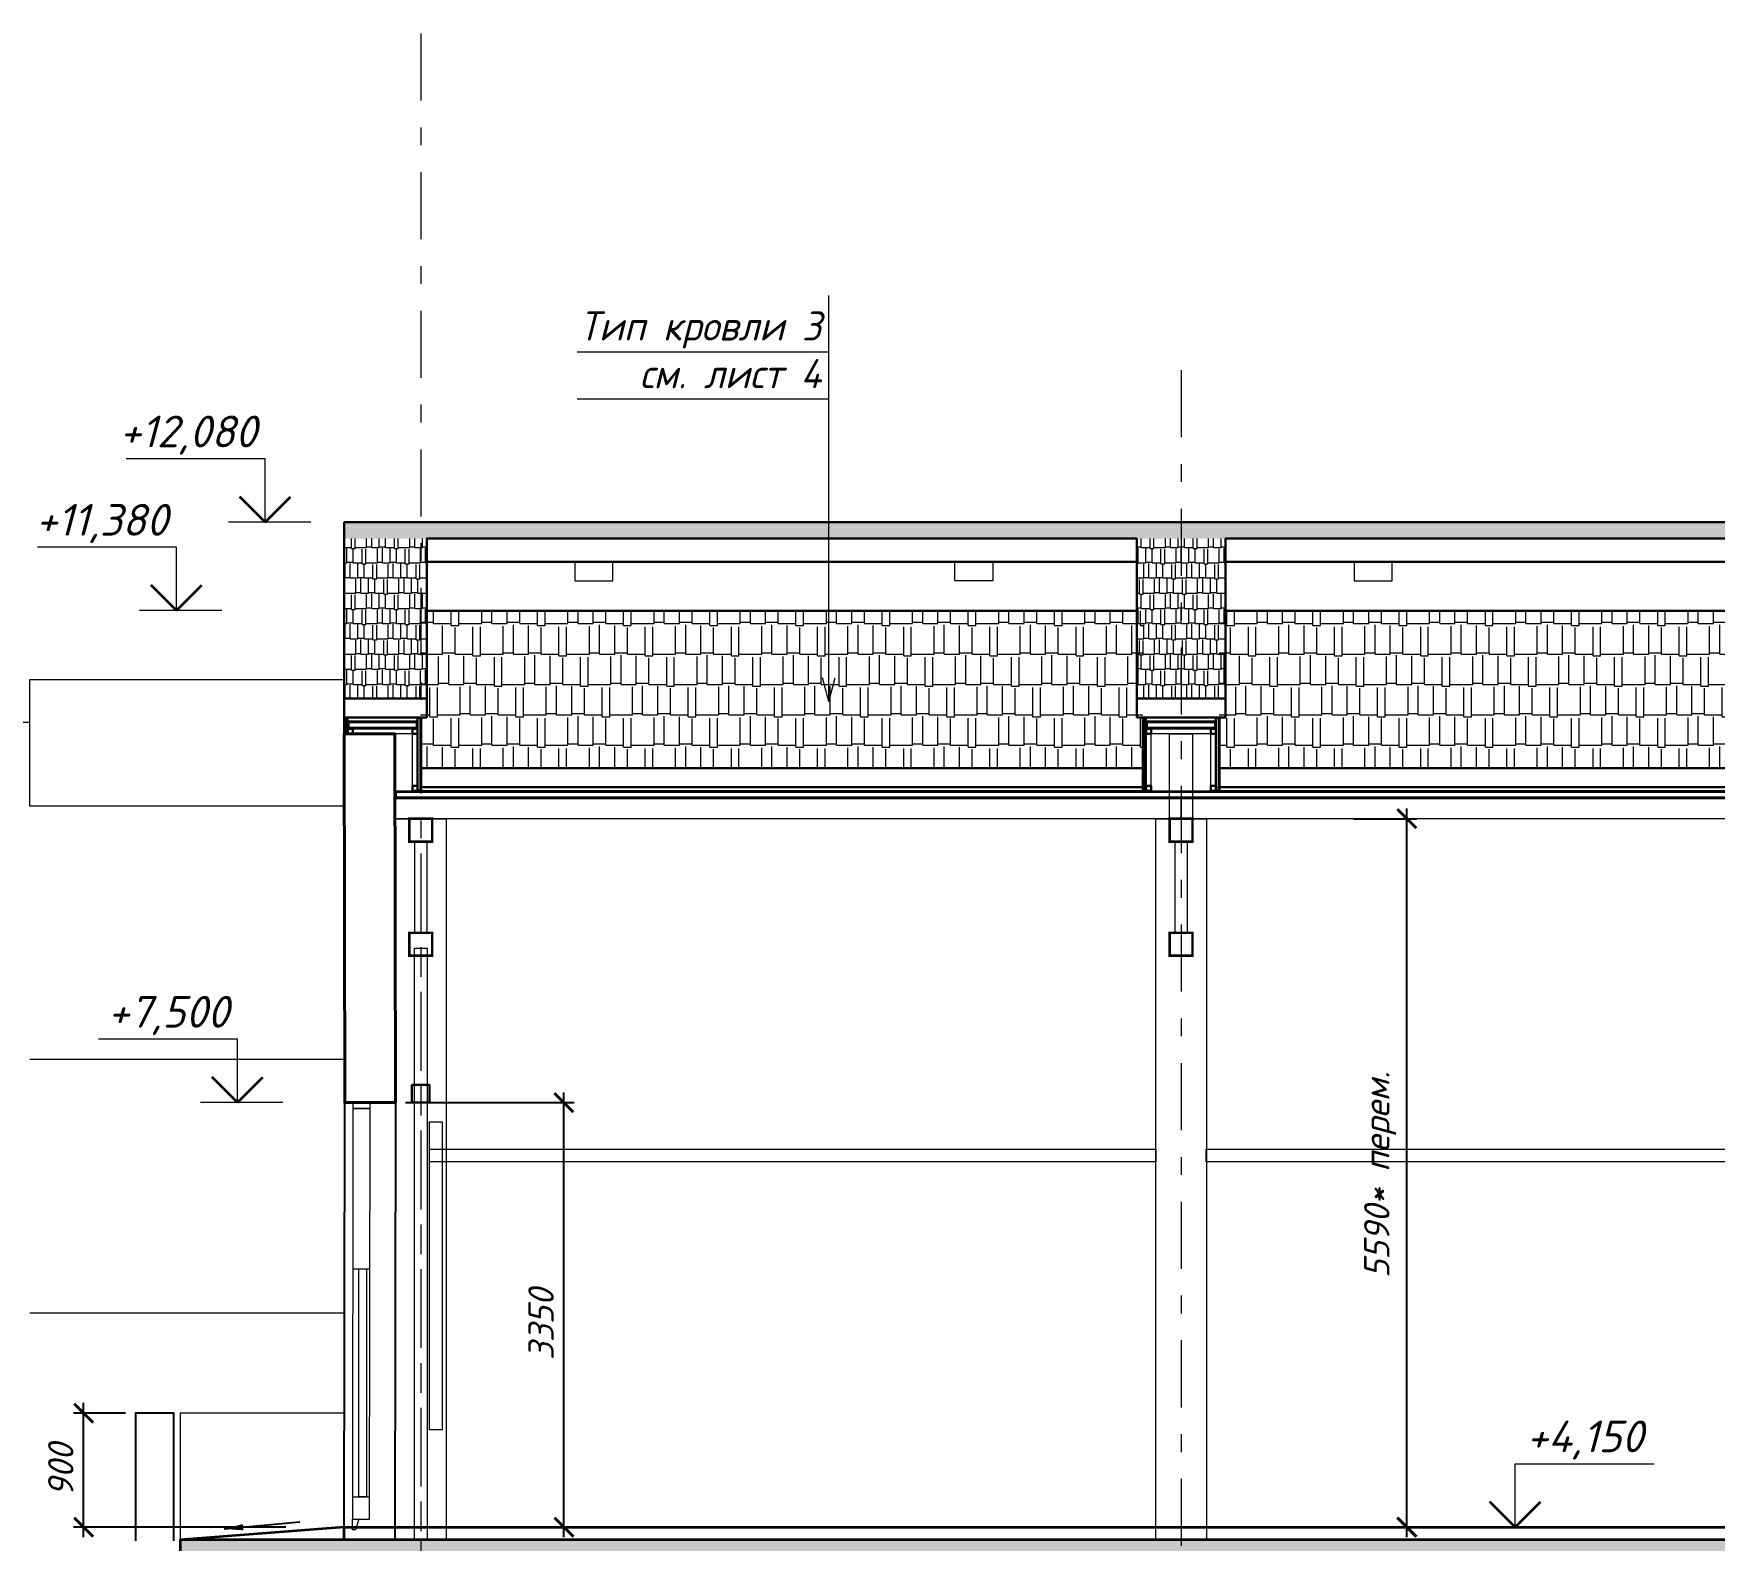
# Model space of a CAD drawing. Header units: millimetres. Extents: x -6419137 to 687965, y -598396 to 179722.
# Drawn here: x 413887 to 427150, y 87543 to 99432 of the extents above; entities that cross this region are included whole.
import ezdxf
from ezdxf.enums import TextEntityAlignment as Align

# ---------------------------------------------------------------- set-up
doc = ezdxf.new("R2010")
doc.units = ezdxf.units.MM
doc.header["$MEASUREMENT"] = 0
doc.linetypes.add('Штрихштриховая', pattern=[10936.110735, 5291.666508, -2116.666555, 1411.111116, -2116.666555])
for name, color, linetype, lineweight in [('k_ Металл', 5, 'Continuous', 40), ('колонны_Ном._пера__94', 252, 'Continuous', 5), ('оси_Ном._пера__96', 7, 'Continuous', 5), ('оси_Ном._пера__97', 7, 'Continuous', 20), ('перекрытие_Ном._пера__94', 252, 'Continuous', 13), ('перекрытие_Ном._пера__98', 7, 'Continuous', 35), ('подп стены Инжзащита_Ном._пера__94', 252, 'Continuous', 13), ('стены наруж_Ном._пера__1', 7, 'Continuous', 25), ('стены наруж_Ном._пера__99', 7, 'Continuous', 40), ('текст_Ном._пера__1', 7, 'Continuous', 25), ('текст_Ном._пера__96', 7, 'Continuous', 5), ('чертеж_Ном._пера__91', 250, 'Continuous', 5), ('чертеж_Ном._пера__96', 7, 'Continuous', 13), ('чертеж_Ном._пера__98', 7, 'Continuous', 35), ('штриховка_Ном._пера__95', 251, 'Continuous', 5)]:
    doc.layers.add(name, color=color, linetype=linetype, lineweight=lineweight)
doc.layers.add('Конструкции', color=7, linetype='Continuous', lineweight=5, true_color=0x0000e6)
for name, color, linetype in [('крыша', 7, 'Continuous'), ('оси', 7, 'Continuous'), ('размеры внутр', 7, 'Continuous'), ('текст', 7, 'Continuous'), ('чертеж', 7, 'Continuous')]:
    doc.layers.add(name, color=color, linetype=linetype)
doc.styles.get("Standard").update_dxf_attribs({"font": 'isocpeui.ttf'})
doc.styles.add('СГЕНЕРИР_СТИЛЬ_1', font='gost_2_304-81_type.ttf')
doc.dimstyles.new('STEP', dxfattribs={"dimtxt": 200, "dimasz": 150, "dimexe": 80, "dimexo": 80, "dimgap": 80, "dimtad": 1, "dimdec": 0, "dimzin": 0, "dimdsep": 46, "dimtxsty": 'Standard', "dimblk": 'ARCHTICK', "dimcen": 150, "dimdle": 80, "dimadec": 0, "dimazin": 0, "dimtfac": 1, "dimtdec": 0, "dimtofl": 0, "dimtmove": 1, "dimatfit": 3, "dimfxl": 1, "dimtolj": 1, "dimtzin": 0, "dimarcsym": 0})
pattern_1 = [(0, (462212.25, 83496.58), (510, 240), [120, -100, 140, -60, 180, -80]), (0, (462332.25, 83506.58), (510, 240), [100, -380, 80, -120]), (0, (462572.25, 83481.58), (510, 240), [60, -620]), (90, (462212.25, 83496.58), (-170, 240), [230, -730]), (90, (462332.25, 83496.58), (-170, 240), [225, -735]), (90, (462432.25, 83496.58), (-170, 240), [210, -750]), (90, (462572.25, 83481.58), (-170, 240), [230, -730]), (90, (462632.25, 83481.58), (-170, 240), [230, -730]), (90, (462812.25, 83496.58), (-170, 240), [220, -740])]

# ---------------------------------------------------------------- blocks, each defined once
blk = doc.blocks.new('Стандартный маркер сетки[11]_3', base_point=(-45271, 200))
at = {"layer": 'оси_Ном._пера__96', "linetype": 'Штрихштриховая', "ltscale": 0.1}
for p in [(-45271, 15936), (-45271, 9467)]:
    blk.add_line(p, (-45271, -2500), dxfattribs=at)
at = {"layer": 'оси_Ном._пера__96', "style": 'СГЕНЕРИР_СТИЛЬ_1'}
blk.add_attdef('AC_MarkerText_1', text='', height=350, rotation=360, dxfattribs=at).set_placement((-45358, -4170), align=Align.BOTTOM_LEFT)
blk.add_attdef('AC_MarkerText_1', text='', height=350, rotation=360, dxfattribs=at).set_placement((-45358, -4170), align=Align.BOTTOM_LEFT)
blk = doc.blocks.new('Стандартный маркер сетки[12]_3', base_point=(-39271, 200))
at = {"layer": 'оси_Ном._пера__96', "linetype": 'Штрихштриховая', "ltscale": 0.1}
blk.add_line((-39271, 13280), (-39271, -2500), dxfattribs=at)
at = {"layer": 'оси_Ном._пера__96', "linetype": 'Штрихштриховая'}
blk.add_line((-39271, -2500), (-39271, -3500), dxfattribs=at)
blk.add_point((-39271, -2500), dxfattribs=at)
blk.add_point((-39271, -2500), dxfattribs=at)
at = {"layer": 'оси_Ном._пера__97', "linetype": 'Continuous'}
blk.add_circle((-39271, -3900), 400, dxfattribs=at)
at = {"layer": 'оси_Ном._пера__96', "style": 'СГЕНЕРИР_СТИЛЬ_1'}
blk.add_attdef('AC_MarkerText_1', text='', height=350, rotation=360, dxfattribs=at).set_placement((-39393, -4170), align=Align.BOTTOM_LEFT)
blk = doc.blocks.new('Линия_2_3', base_point=(-42050, 9667))
at = {"layer": 'текст_Ном._пера__96', "linetype": 'Continuous'}
for q in [(-42050, 12870), (-42100, 9853), (-42000, 9853)]:
    blk.add_line((-42050, 9667), q, dxfattribs=at)
blk = doc.blocks.new('A$C525E1A47')
at = {"layer": 'Конструкции', "const_width": 20}
for points in [[(-101, 899), (-101, 719), (79, 719), (79, 899)], [(-101, 899), (-101, 719), (79, 719), (79, 899)], [(-101, -1), (-101, -181), (79, -181), (79, -1)], [(-101, -1), (-101, -181), (79, -181), (79, -1)]]:
    blk.add_lwpolyline(points, close=True, dxfattribs=at)
at = {"layer": 'Конструкции'}
blk.add_lwpolyline([(-61, 719), (-61, 0), (39, 0), (39, 719), (-61, 719)], dxfattribs=at)
blk.add_lwpolyline([(-61, 719), (-61, 0), (39, 0), (39, 719), (-61, 719)], dxfattribs=at)
blk = doc.blocks.new('A$C74E63ABB')
at = {"layer": 'чертеж_Ном._пера__96', "linetype": 'Continuous'}
for p, q in [((-153, -103), (-153, 397)), ((-153, -103), (-153, 397)), ((-153, 397), (945, 397)), ((-784, -103), (47, -103)), ((47, -103), (-353, -103))]:
    blk.add_line(p, q, dxfattribs=at)
at = {"layer": 'чертеж_Ном._пера__98', "linetype": 'Continuous'}
for q in [(-353, 97), (-353, 97), (47, 97), (47, 97)]:
    blk.add_line((-153, -103), q, dxfattribs=at)
blk = doc.blocks.new('_ArchTick')
at = {"color": 0, "linetype": 'ByBlock', "const_width": 0.15}
blk.add_lwpolyline([(-0.5, -0.5), (0.5, 0.5)], dxfattribs=at)
blk = doc.blocks.new('*D729')
at = {"layer": 'Defpoints', "color": 0, "transparency": 16777216}
for p in [(424221, 93237), (424723, 93237), (423691, 87647)]:
    blk.add_point(p, dxfattribs=at)
at = {"layer": 'чертеж_Ном._пера__91', "color": 0, "lineweight": -2, "transparency": 16777216}
for p, q in [((424723, 87567), (424723, 93317)), ((424301, 93237), (424803, 93237)), ((423771, 87647), (424803, 87647))]:
    blk.add_line(p, q, dxfattribs=at)
at = {"layer": 'чертеж_Ном._пера__91', "color": 0, "lineweight": -2, "transparency": 16777216, "xscale": 150, "yscale": 150, "zscale": 150}
for p, rotation in [((424723, 93237), 90), ((424723, 87647), 270)]:
    blk.add_blockref('_ArchTick', p, dxfattribs=dict(at, rotation=rotation))
at = {"layer": 'чертеж_Ном._пера__91', "color": 0, "lineweight": 0, "transparency": 16777216, "insert": (424513, 90427), "char_height": 200, "attachment_point": 5, "rotation": 90}
blk.add_mtext('\\A1;5590* перем.', dxfattribs=at)
blk = doc.blocks.new('*D730')
at = {"layer": 'Defpoints', "color": 0, "transparency": 16777216}
for p in [(416741, 90997), (418071, 90997), (417092, 87647)]:
    blk.add_point(p, dxfattribs=at)
at = {"layer": 'чертеж_Ном._пера__91', "color": 0, "lineweight": -2, "transparency": 16777216}
for p, q in [((416821, 90997), (418151, 90997)), ((418071, 87567), (418071, 91077)), ((417172, 87647), (418151, 87647))]:
    blk.add_line(p, q, dxfattribs=at)
at = {"layer": 'чертеж_Ном._пера__91', "color": 0, "lineweight": -2, "transparency": 16777216, "xscale": 150, "yscale": 150, "zscale": 150}
for p, rotation in [((418071, 90997), 90), ((418071, 87647), 270)]:
    blk.add_blockref('_ArchTick', p, dxfattribs=dict(at, rotation=rotation))
at = {"layer": 'чертеж_Ном._пера__91', "color": 0, "lineweight": 0, "transparency": 16777216, "insert": (417891, 89247), "char_height": 200, "attachment_point": 5, "rotation": 90}
blk.add_mtext('\\A1;3350', dxfattribs=at)
blk = doc.blocks.new('*D711')
at = {"layer": 'Defpoints', "color": 0, "transparency": 16777216}
for p in [(414281, 88547), (414692, 88547), (415956, 87647)]:
    blk.add_point(p, dxfattribs=at)
at = {"layer": 'чертеж_Ном._пера__91', "color": 0, "lineweight": -2, "transparency": 16777216}
for p, q in [((414281, 87567), (414281, 88627)), ((414612, 88547), (414201, 88547)), ((415876, 87647), (414201, 87647))]:
    blk.add_line(p, q, dxfattribs=at)
at = {"layer": 'чертеж_Ном._пера__91', "color": 0, "lineweight": -2, "transparency": 16777216, "xscale": 150, "yscale": 150, "zscale": 150}
for p, rotation in [((414281, 88547), 90), ((414281, 87647), 270)]:
    blk.add_blockref('_ArchTick', p, dxfattribs=dict(at, rotation=rotation))
at = {"layer": 'чертеж_Ном._пера__91', "color": 0, "lineweight": 0, "transparency": 16777216, "insert": (414101, 88097), "char_height": 200, "attachment_point": 5, "rotation": 90}
blk.add_mtext('\\A1;900', dxfattribs=at)
blk = doc.blocks.new('A$C403B57EC')
at = {"layer": 'чертеж_Ном._пера__96', "linetype": 'Continuous'}
for p, q in [((51, 201), (-1046, 201)), ((51, -299), (51, 201)), ((410, -299), (-240, -299))]:
    blk.add_line(p, q, dxfattribs=at)
at = {"layer": 'чертеж_Ном._пера__98', "linetype": 'Continuous'}
for q in [(-149, -99), (251, -99)]:
    blk.add_line((51, -299), q, dxfattribs=at)

msp = doc.modelspace()

# ---------------------------------------------------------------- hatches: boundary and pattern name
at = {"layer": 'перекрытие_Ном._пера__94', "linetype": 'Continuous'}
h = msp.add_hatch(color=256, dxfattribs=at)
h.paths.add_polyline_path([(417138.3, 87346.6), (416738.3, 87346.6), (416744.1, 87346.6), (417136.6, 87346.6)])
h.paths.add_polyline_path([(447141.2, 87346.6), (446741.2, 87346.6)])
h.paths.add_polyline_path([(447290.9, 87346.6), (447388.3, 87346.6), (447388.3, 86946.6), (447788.3, 86946.6), (447788.3, 87346.6), (450991.2, 87346.6), (450991.2, 87546.6), (447291, 87546.6)])
h.paths.add_polyline_path([(439488.3, 87546.6), (439488.3, 87346.6), (447240.9, 87346.6), (447240.9, 87546.6)])
h.paths.add_polyline_path([(439488.3, 87346.6), (439488.3, 87546.6), (415041.8, 87546.6), (415041.8, 87346.6)])
at = {"layer": 'штриховка_Ном._пера__95', "true_color": 0xe26846}
h = msp.add_hatch(dxfattribs=at)
h.set_pattern_fill('AR-RSHKE', color=13, scale=10, style=0)
h.set_pattern_definition([(0, (455909.3, 84778.71), (255, 120), [60, -50, 70, -30, 90, -40]), (0, (455969.3, 84783.71), (255, 120), [50, -190, 40, -60]), (0, (456089.3, 84771.21), (255, 120), [30, -310]), (90, (455909.305, 84778.71), (-85, 120), [115, -365]), (90, (455969.305, 84778.71), (-85, 120), [112.5, -367.5]), (90, (456019.305, 84778.71), (-85, 120), [105, -375]), (90, (456089.305, 84771.21), (-85, 120), [115, -365]), (90, (456119.305, 84771.21), (-85, 120), [115, -365]), (90, (456209.305, 84778.71), (-85, 120), [110, -370])])
h.paths.add_polyline_path([(439488.3, 95447), (439488.3, 95576.1), (416338.3, 95576.1), (416338.3, 95447)])
h = msp.add_hatch(dxfattribs=at)
h.set_pattern_fill('AR-RSHKE', color=13, scale=10, style=0)
h.set_pattern_definition([(0, (455909.3, 83496.58), (255, 120), [60, -50, 70, -30, 90, -40]), (0, (455969.3, 83501.58), (255, 120), [50, -190, 40, -60]), (0, (456089.3, 83489.08), (255, 120), [30, -310]), (90, (455909.305, 83496.58), (-85, 120), [115, -365]), (90, (455969.305, 83496.58), (-85, 120), [112.5, -367.5]), (90, (456019.305, 83496.58), (-85, 120), [105, -375]), (90, (456089.305, 83489.08), (-85, 120), [115, -365]), (90, (456119.305, 83489.08), (-85, 120), [115, -365]), (90, (456209.305, 83496.58), (-85, 120), [110, -370])])
h.paths.add_polyline_path([(416988.3, 95447), (416338.3, 95447), (416338.3, 94186.6), (416988.3, 94186.6)])
h = msp.add_hatch(dxfattribs=at)
h.set_pattern_fill('AR-RSHKE', color=13, scale=10, style=0)
h.set_pattern_definition([(0, (462212.25, 83496.58), (255, 120), [60, -50, 70, -30, 90, -40]), (0, (462272.25, 83501.58), (255, 120), [50, -190, 40, -60]), (0, (462392.25, 83489.08), (255, 120), [30, -310]), (90, (462212.25, 83496.58), (-85, 120), [115, -365]), (90, (462272.25, 83496.58), (-85, 120), [112.5, -367.5]), (90, (462322.25, 83496.58), (-85, 120), [105, -375]), (90, (462392.25, 83489.08), (-85, 120), [115, -365]), (90, (462422.25, 83489.08), (-85, 120), [115, -365]), (90, (462512.25, 83496.58), (-85, 120), [110, -370])])
h.paths.add_polyline_path([(423291.2, 95447), (422591.2, 95447), (422591.2, 94186.6), (423291.2, 94186.6)])
h = msp.add_hatch(dxfattribs=at)
h.set_pattern_fill('AR-RSHKE', color=13, scale=20, style=0)
h.set_pattern_definition(pattern_1)
h.paths.add_polyline_path([(422642, 94878.8), (416937.6, 94878.8), (416938.8, 93636.6), (422639.3, 93636.6)])
h = msp.add_hatch(dxfattribs=at)
h.set_pattern_fill('AR-RSHKE', color=13, scale=20, style=0)
h.set_pattern_definition(pattern_1)
h.paths.add_polyline_path([(428640.8, 94878.8), (423241.7, 94878.8), (423243.8, 93636.6), (428639, 93636.6)])

# ---------------------------------------------------------------- linework, layer by layer
at = {"layer": 'k_ Металл', "lineweight": 30}
msp.add_lwpolyline([(416871.2, 91137.1), (416871.2, 90997.1), (417011.2, 90997.1), (417011.2, 91137.1), (416871.2, 91137.1)], dxfattribs=at)
at = {"layer": 'k_ Металл', "lineweight": 5}
msp.add_lwpolyline([(417011.2, 90846.1), (417111.2, 90846.1), (417111.2, 88416.1), (417011.2, 88416.1)], close=True, dxfattribs=at)
at = {"layer": 'колонны_Ном._пера__94', "color": 0}
for points in [[(416366.5, 94036.6), (416916.2, 94036.6), (416916.2, 94006.6), (416366.5, 94006.6)], [(416366.5, 94006.6), (416916.2, 94006.6), (416916.2, 93946.6), (416366.5, 93946.6)], [(416377.4, 93995.7), (416905.3, 93995.7), (416905.3, 93957.5), (416377.4, 93957.5)], [(422666.2, 94036.6), (423216.2, 94036.6), (423216.2, 94006.6), (422666.2, 94006.6)], [(422666.2, 94006.6), (423216.2, 94006.6), (423216.2, 93946.6), (422666.2, 93946.6)], [(422677.2, 93995.7), (423205.3, 93995.7), (423205.3, 93957.5), (422677.2, 93957.5)], [(423031.2, 93236.6), (422851.2, 93236.6), (422851.2, 93906.6), (423031.2, 93906.6)], [(417141.2, 87546.6), (416741.2, 87546.6), (416741.2, 93236.6), (417141.2, 93236.6)], [(423141.2, 87546.6), (422741.2, 87546.6), (422741.2, 93236.6), (423141.2, 93236.6)]]:
    msp.add_lwpolyline(points, close=True, dxfattribs=at)
at = {"layer": 'колонны_Ном._пера__94'}
for points in [[(416366.5, 93946.6), (416916.2, 93946.6), (416916.2, 93906.6), (416366.5, 93906.6)], [(416876.2, 93946.6), (416916.2, 93946.6), (416916.2, 93456.6), (416876.2, 93456.6)], [(422706.2, 93946.6), (422666.2, 93946.6), (422666.2, 93456.6), (422706.2, 93456.6)], [(422666.2, 93946.6), (423216.2, 93946.6), (423216.2, 93906.6), (422666.2, 93906.6)], [(423176.2, 93946.6), (423216.2, 93946.6), (423216.2, 93456.6), (423176.2, 93456.6)], [(416738.3, 93396.6), (422941.2, 93396.6), (422941.2, 93236.6), (416738.3, 93236.6)], [(422941.2, 93396.6), (428941.2, 93396.6), (428941.2, 93236.6), (422941.2, 93236.6)]]:
    msp.add_lwpolyline(points, close=True, dxfattribs=at)
at = {"layer": 'колонны_Ном._пера__94', "color": 5, "lineweight": 30}
for points in [[(416366.5, 93906.6), (416366.5, 93946.6), (416406.5, 93946.6), (416406.5, 93906.6), (416366.5, 93906.6)], [(416876.2, 93906.6), (416876.2, 93946.6), (416916.2, 93946.6), (416916.2, 93906.6), (416876.2, 93906.6)], [(422706.2, 93906.6), (422706.2, 93946.6), (422666.2, 93946.6), (422666.2, 93906.6), (422706.2, 93906.6)], [(423176.2, 93906.6), (423176.2, 93946.6), (423216.2, 93946.6), (423216.2, 93906.6), (423176.2, 93906.6)], [(416876.2, 93456.6), (416876.2, 93496.6), (416916.2, 93496.6), (416916.2, 93456.6), (416876.2, 93456.6)], [(422706.2, 93456.6), (422706.2, 93496.6), (422666.2, 93496.6), (422666.2, 93456.6), (422706.2, 93456.6)], [(423216.2, 93456.6), (423216.2, 93496.6), (423176.2, 93496.6), (423176.2, 93456.6), (423216.2, 93456.6)]]:
    msp.add_lwpolyline(points, dxfattribs=at)
at = {"layer": 'колонны_Ном._пера__94', "color": 0}
for points in [[(439488.3, 93396.6), (416738.3, 93396.6), (416738.3, 93456.6), (439488.3, 93456.6)], [(439488.3, 93407.5), (416749.2, 93407.5), (416749.2, 93445.7), (439488.3, 93445.7)], [(422641.2, 93456.6), (416941.2, 93456.6), (416941.2, 93486.6), (422643.7, 93486.6)], [(423216.2, 93486.6), (439488.3, 93486.6)], [(439488.3, 93456.6), (423216.2, 93456.6)]]:
    msp.add_lwpolyline(points, dxfattribs=at)
at = {"layer": 'колонны_Ном._пера__94'}
msp.add_lwpolyline([(416941.2, 87550.6), (416941.2, 87158.1)], dxfattribs=at)
at = {"layer": 'крыша', "color": 0, "lineweight": 30}
for points in [[(416338.3, 94036.6), (416338.3, 95576.1), (439488.3, 95576.1)], [(416338.3, 94036.6), (416338.3, 94186.6), (416988.3, 94186.6), (416988.3, 94036.6), (416338.3, 94036.6)], [(422591.2, 94036.6), (422591.2, 94186.6), (423291.2, 94186.6), (423291.2, 94036.6), (422591.2, 94036.6)], [(416338.3, 94036.6), (416338.3, 93906.6)], [(416941.2, 93486.6), (416941.2, 93636.6), (422641.2, 93636.6), (422641.2, 93486.6), (416941.2, 93486.6)], [(423241.2, 93486.6), (423241.2, 93636.6), (428641.2, 93636.6), (428641.2, 93486.6), (423241.2, 93486.6)]]:
    msp.add_lwpolyline(points, dxfattribs=at)
at = {"layer": 'крыша', "lineweight": 0}
for points in [[(416541.2, 90997.1), (416405.3, 90997.1), (416405.3, 90951.2), (416541.2, 90951.2)], [(416541.2, 90951.2), (416405.3, 90951.2), (416402.4, 87709), (416538.3, 87709)], [(416514.2, 87885.9), (416453, 87885.9), (416453, 89685.9), (416514.2, 89685.9)], [(416402.4, 87709), (416453.6, 87709), (416427.3, 87625.7), (416402.4, 87625.7)]]:
    msp.add_lwpolyline(points, close=True, dxfattribs=at)
for points in [[(416402.4, 89685.9), (416538.3, 89685.9)], [(416402.4, 87885.9), (416538.3, 87885.9)]]:
    msp.add_lwpolyline(points, dxfattribs=at)
at = {"layer": 'перекрытие_Ном._пера__98'}
msp.add_lwpolyline([(439488.3, 87546.6), (415041.8, 87546.6), (415041.8, 87346.6), (439488.3, 87346.6)], dxfattribs=at)
at = {"layer": 'подп стены Инжзащита_Ном._пера__94', "color": 0}
for points in [[(413857.3, 94336.9), (416338.3, 94336.9), (416338.3, 93336.9), (413857.3, 93336.9)], [(415041.8, 87546.6), (416338.3, 87546.6), (416338.3, 88546.6), (415041.8, 88546.6)]]:
    msp.add_lwpolyline(points, close=True, dxfattribs=at)
for points in [[(416338.3, 93336.9), (413857.3, 93336.9), (413857.3, 93996.6), (410105.7, 93996.6)], [(416338.3, 91336.9), (413857.3, 91336.9)], [(416338.3, 89336.9), (413857.3, 89336.9)]]:
    msp.add_lwpolyline(points, dxfattribs=at)
at = {"layer": 'стены наруж_Ном._пера__1', "color": 0}
for points in [[(416366.5, 94036.6), (416341.5, 94036.6), (416341.5, 93906.6), (416366.5, 93906.6)], [(416364.1, 94034.1), (416343.9, 94034.1), (416343.9, 93910.6), (416364.1, 93910.6)], [(416916.2, 94036.6), (416941.2, 94036.6), (416941.2, 93456.6), (416916.2, 93456.6)], [(416918.7, 94034.1), (416938.8, 94034.1), (416938.8, 93460.6), (416918.7, 93460.6)], [(422666.2, 94036.6), (422641.2, 94036.6), (422641.2, 93456.6), (422666.2, 93456.6)], [(422663.8, 94034.1), (422643.7, 94034.1), (422643.7, 93459), (422663.8, 93459)], [(423216.2, 94036.6), (423241.2, 94036.6), (423241.2, 93456.6), (423216.2, 93456.6)], [(423218.7, 94034.1), (423238.8, 94034.1), (423238.8, 93459), (423218.7, 93459)]]:
    msp.add_lwpolyline(points, close=True, dxfattribs=at)
at = {"layer": 'стены наруж_Ном._пера__1', "linetype": 'Continuous'}
msp.add_lwpolyline([(416341.2, 90997.1), (416741.2, 90997.1), (416738.3, 87546.6), (416338.3, 87546.6)], close=True, dxfattribs=at)
at = {"layer": 'стены наруж_Ном._пера__99', "linetype": 'Continuous', "lineweight": 30}
msp.add_line((428591.2, 94876.6), (423291.2, 94876.6), dxfattribs=at)
for points in [[(416988.3, 94036.6), (416988.3, 95447), (422591.2, 95447), (422591.2, 94036.6)], [(422591.2, 94036.6), (423291.2, 94036.6), (423291.2, 95447), (428591.2, 95447), (428591.2, 94036.6)], [(416988.3, 95263.6), (422591.2, 95263.6)], [(423291.2, 95263.6), (428591.2, 95263.6)], [(416988.3, 94876.6), (422591.2, 94876.6)]]:
    msp.add_lwpolyline(points, dxfattribs=at)
at = {"layer": 'стены наруж_Ном._пера__99', "linetype": 'Continuous'}
msp.add_lwpolyline([(416338.3, 93906.6), (416341.2, 90997.1), (416741.2, 90997.1), (416738.3, 93906.6), (416366.5, 93906.6), (416366.5, 93906.6)], close=True, dxfattribs=at)
for points in [[(416941.2, 93456.6), (416941.2, 94036.6)], [(422641.2, 93456.6), (422641.2, 94036.6)], [(423241.2, 93456.6), (423241.2, 94036.6)]]:
    msp.add_lwpolyline(points, dxfattribs=at)
at = {"layer": 'текст_Ном._пера__96', "linetype": 'Continuous'}
for p, q in [((420162.6, 96917.6), (418176.8, 96917.6)), ((420162.6, 96547.6), (418176.8, 96547.6))]:
    msp.add_line(p, q, dxfattribs=at)
at = {"layer": 'чертеж', "linetype": 'Continuous'}
msp.add_lwpolyline([(414991.8, 87538.9), (414991.8, 87538.9), (414991.8, 87538.9), (414991.8, 88546.6), (414691.8, 88546.6), (414691.8, 87538.9)], dxfattribs=at)
at = {"layer": 'чертеж_Ном._пера__91'}
for points in [[(418156.7, 95263.6), (418156.7, 95113.6), (418456.6, 95113.6), (418456.6, 95263.6)], [(421456.6, 95263.6), (421456.6, 95113.6), (421156.7, 95113.6), (421156.7, 95263.6)], [(424306.7, 95263.6), (424306.7, 95113.6), (424606.6, 95113.6), (424606.6, 95263.6)]]:
    msp.add_lwpolyline(points, dxfattribs=at)
at = {"layer": 'чертеж_Ном._пера__96', "color": 83, "true_color": 0x7dc93b}
for points in [[(417011.2, 90629.3), (422741.2, 90629.3), (422741.2, 90529.5), (417011.2, 90529.5)], [(423140, 90629.3), (428741.2, 90629.3), (428741.2, 90529.5), (423140, 90529.5)]]:
    msp.add_lwpolyline(points, close=True, dxfattribs=at)
at = {"layer": 'чертеж_Ном._пера__98', "color": 83, "linetype": 'Continuous', "lineweight": 9, "true_color": 0x7dc93b}
msp.add_lwpolyline([(416891.2, 92216.6), (416991.2, 92216.6), (416991.2, 87550.6), (416891.2, 87550.6)], close=True, dxfattribs=at)
at = {"layer": 'чертеж_Ном._пера__98'}
for points in [[(416338.3, 87646.6), (415041.8, 87546.6)], [(416338.3, 87546.6), (416338.3, 87646.6), (439488.3, 87646.6)]]:
    msp.add_lwpolyline(points, dxfattribs=at)

# ---------------------------------------------------------------- block references
at = {"layer": 'Конструкции'}
for p in [(416952.6, 92337.8), (422952.6, 92337.8)]:
    msp.add_blockref('A$C525E1A47', p, dxfattribs=at)
at = {"layer": 'оси', "color": 251, "linetype": 'Continuous', "lineweight": 13}
ref = msp.add_blockref('Стандартный маркер сетки[12]_3', (422941.2, 83696.6), dxfattribs=at)
ref.add_attrib('AC_MarkerText_1', '2', dxfattribs={"layer": 'оси_Ном._пера__96', "color": 7, "linetype": 'Continuous', "lineweight": 13, "height": 350, "rotation": 360}).set_placement((422748.8, 79326.9), align=Align.BOTTOM_LEFT)
at = {"layer": 'размеры внутр'}
for p in [(415663.8, 95875.5), (414962.2, 95178.2), (415443.9, 91296.5)]:
    msp.add_blockref('A$C403B57EC', p, dxfattribs=at)
at = {"layer": 'стены наруж_Ном._пера__99', "linetype": 'Continuous'}
msp.add_blockref('Стандартный маркер сетки[11]_3', (416941.2, 83696.6), dxfattribs=at)
at = {"layer": 'текст', "linetype": 'Continuous'}
msp.add_blockref('Линия_2_3', (420162.6, 94163.3), dxfattribs=at)
at = {"layer": 'чертеж_Ном._пера__96'}
msp.add_blockref('A$C74E63ABB', (425729.8, 87749.4), dxfattribs=at)

# ---------------------------------------------------------------- texts
at = {"layer": 'текст_Ном._пера__1', "linetype": 'Continuous', "insert": (420102.2, 97240.4), "char_height": 230, "attachment_point": 3, "line_spacing_factor": 0.981818}
msp.add_mtext('{\\W0.95;Тип кровли 3\\Pсм. лист 4}', dxfattribs=at)
at = {"layer": 'чертеж_Ном._пера__96', "char_height": 250, "attachment_point": 9}
for s, insert in [('+12,080{\\A1;\\H0.66x;\\S^  ;}', (415751.9, 96109.6)), ('+11,380{\\A1;\\H0.66x;\\S^  ;}', (415050.2, 95412.3)), ('+7,500{\\A1;\\H0.66x;\\S^  ;}', (415532, 91530.6)), ('+4,150{\\A1;\\H0.66x;\\S^  ;}', (426693.1, 88180.1))]:
    msp.add_mtext(s, dxfattribs=dict(at, insert=insert))

# ---------------------------------------------------------------- dimensions: what is measured, and where the dimension line sits
at = {"layer": 'чертеж_Ном._пера__91', "lineweight": 0}
dim = msp.add_linear_dim(base=(424723.3, 93236.6), p1=(423690.5, 87646.6), p2=(424220.9, 93236.6), angle=90, text='<>* перем.', dimstyle='STEP', dxfattribs=at)
dim.commit()
dim.dimension.update_dxf_attribs({"geometry": '*D729', "text_midpoint": (424723.3, 90426.6), "dimtype": 160})
dim = msp.add_linear_dim(base=(418071.1245, 90997.0568), p1=(417092.0908, 87646.5837), p2=(416741.2465, 90997.0568), angle=90, dimstyle='STEP', dxfattribs=at)
dim.commit()
dim.dimension.update_dxf_attribs({"geometry": '*D730', "text_midpoint": (418071.1245, 89246.8624), "dimtype": 160})
dim = msp.add_linear_dim(base=(414281.5, 88546.6), p1=(415956.4, 87646.6), p2=(414691.8, 88546.6), angle=90, dimstyle='STEP', dxfattribs=at)
dim.commit()
dim.dimension.update_dxf_attribs({"geometry": '*D711', "text_midpoint": (414101.5, 88096.6)})

# ---------------------------------------------------------------- leaders
msp.add_leader([(415390.4, 87632.6), (415988.4, 87689.1)], dimstyle='STEP', override={"dimgap": 80, "dimtad": 0}, dxfattribs=at)

doc.saveas('drawing.dxf')
